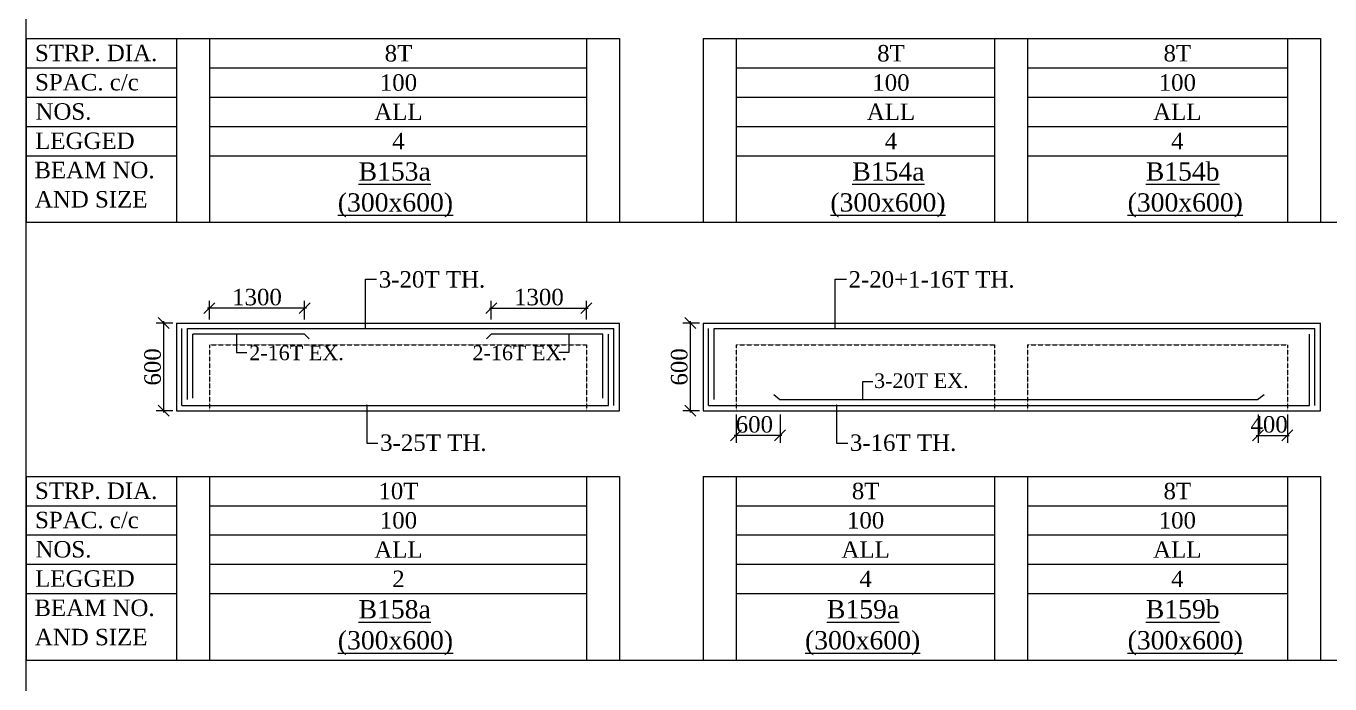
# Model space of a CAD drawing. Header units: millimetres. Extents: x 9781889 to 10654170, y -7832723 to -7608561.
# Drawn here: x 10430820 to 10448627, y -7780575 to -7771583 of the extents above; entities that cross this region are included whole.
import ezdxf
from ezdxf.enums import TextEntityAlignment as Align

# ---------------------------------------------------------------- set-up
doc = ezdxf.new("R2010")
doc.units = ezdxf.units.MM
doc.header["$LTSCALE"] = 10
doc.header["$PDMODE"] = 3
doc.linetypes.add('HIDDEN', pattern=[0.375, 0.25, -0.125])
for name, color, linetype, lineweight in [('S-DIM L.S.', 7, 'Continuous', 0), ('S-L.S.SECTION', 5, 'Continuous', 0), ('S-L.S.SLAB LINE', 252, 'HIDDEN', 0), ('S-L.S.STEEL', 1, 'Continuous', 9), ('S-SECTION MARK', 7, 'Continuous', 0), ('S-SHEET', 251, 'Continuous', 0), ('S-TEXT', 7, 'Continuous', 0), ('S-TEXT L.S. BEAM NO.', 30, 'Continuous', 0), ('S-TEXT. L.S.', 7, 'Continuous', 0)]:
    doc.layers.add(name, color=color, linetype=linetype, lineweight=lineweight)
doc.styles.add('135', font='arial.ttf', dxfattribs={"width": 0.8, "height": 135})
doc.styles.get("Standard").update_dxf_attribs({"font": 'arial.ttf'})
doc.styles.add('TEXT', font='times.ttf')
doc.dimstyles.new('75', dxfattribs={"dimtxt": 135, "dimasz": 90, "dimexe": 0.1, "dimexo": 0.03, "dimgap": 0.09, "dimtad": 1, "dimdec": 0, "dimzin": 0, "dimdsep": 46, "dimtxsty": '135', "dimblk": 'ARCHTICK', "dimcen": 0.09, "dimclrd": 256, "dimclre": 256, "dimclrt": 256, "dimadec": 0, "dimazin": 0, "dimtfac": 1, "dimtdec": 0, "dimtofl": 0, "dimtmove": 1, "dimatfit": 3, "dimldrblk": 'DOTSMALL', "dimfxl": 1, "dimtolj": 1, "dimtzin": 0, "dimlwd": -1, "dimlwe": -1, "dimarcsym": 0})
doc.dimstyles.new('SETU_1', dxfattribs={"dimtxt": 200, "dimasz": 150, "dimexe": 100, "dimexo": 50, "dimgap": 35, "dimtad": 1, "dimdec": 0, "dimzin": 0, "dimdsep": 46, "dimtxsty": 'Standard', "dimblk": 'OBLIQUE', "dimcen": 150, "dimdle": 25, "dimclrd": 256, "dimclre": 7, "dimclrt": 256, "dimadec": 0, "dimazin": 0, "dimtfac": 1, "dimtdec": 0, "dimtofl": 0, "dimtmove": 1, "dimatfit": 3, "dimfxl": 1, "dimtolj": 1, "dimtzin": 0, "dimlwd": -1, "dimlwe": 5, "dimarcsym": 1})

# ---------------------------------------------------------------- blocks, each defined once
blk = doc.blocks.new('_ArchTick')
at = {"color": 0, "linetype": 'ByBlock', "const_width": 0.15}
blk.add_lwpolyline([(-0.5, -0.5), (0.5, 0.5)], dxfattribs=at)
blk = doc.blocks.new('_Oblique')
at = {"color": 0, "linetype": 'ByBlock', "lineweight": -2}
blk.add_line((-0.5, -0.5), (0.5, 0.5), dxfattribs=at)
blk = doc.blocks.new('*D959')
at = {"layer": 'Defpoints', "color": 0, "transparency": 16777216}
for p in [(10440067, -7775642), (10439891, -7776842), (10440067, -7776842)]:
    blk.add_point(p, dxfattribs=at)
at = {"layer": 'S-DIM L.S.', "color": 7, "lineweight": 5, "transparency": 16777216}
for p, q in [((10440017, -7775642), (10439791, -7775642)), ((10440017, -7776842), (10439791, -7776842))]:
    blk.add_line(p, q, dxfattribs=at)
at = {"layer": 'S-DIM L.S.', "transparency": 16777216}
blk.add_line((10439891, -7775617), (10439891, -7776867), dxfattribs=at)
at = {"layer": 'S-DIM L.S.', "transparency": 16777216, "xscale": 150, "yscale": 150, "zscale": 150}
for p, rotation in [((10439891, -7775642), 90), ((10439891, -7776842), 270)]:
    blk.add_blockref('_Oblique', p, dxfattribs=dict(at, rotation=rotation))
at = {"layer": 'S-DIM L.S.', "transparency": 16777216, "insert": (10439742, -7776242), "char_height": 225, "attachment_point": 5, "rotation": 90, "style": 'TEXT'}
blk.add_mtext('\\A1;600', dxfattribs=at)
blk = doc.blocks.new('*D960')
at = {"layer": 'Defpoints', "color": 0, "transparency": 16777216}
for p in [(10440517, -7776842, 0), (10441117, -7776842, 0), (10440517, -7777178)]:
    blk.add_point(p, dxfattribs=at)
at = {"layer": 'S-DIM L.S.', "color": 7, "lineweight": 5, "transparency": 16777216}
for p, q in [((10440517, -7776892), (10440517, -7777278)), ((10441117, -7776892), (10441117, -7777278))]:
    blk.add_line(p, q, dxfattribs=at)
at = {"layer": 'S-DIM L.S.', "transparency": 16777216}
blk.add_line((10441142, -7777178), (10440492, -7777178), dxfattribs=at)
at = {"layer": 'S-DIM L.S.', "transparency": 16777216, "xscale": 150, "yscale": 150, "zscale": 150, "rotation": 180}
blk.add_blockref('_Oblique', (10440517, -7777178), dxfattribs=at)
at = {"layer": 'S-DIM L.S.', "transparency": 16777216, "xscale": 150, "yscale": 150, "zscale": 150}
blk.add_blockref('_Oblique', (10441117, -7777178), dxfattribs=at)
at = {"layer": 'S-DIM L.S.', "transparency": 16777216, "insert": (10440767, -7777029), "char_height": 225, "attachment_point": 5, "style": 'TEXT'}
blk.add_mtext('\\A1;600', dxfattribs=at)
blk = doc.blocks.new('*D961')
at = {"layer": 'Defpoints', "color": 0, "transparency": 16777216}
for p in [(10447646, -7776842, 0), (10448047, -7776842, 0), (10448047, -7777178)]:
    blk.add_point(p, dxfattribs=at)
at = {"layer": 'S-DIM L.S.', "color": 7, "lineweight": 5, "transparency": 16777216}
for p, q in [((10447646, -7776892), (10447646, -7777278)), ((10448047, -7776892), (10448047, -7777278))]:
    blk.add_line(p, q, dxfattribs=at)
at = {"layer": 'S-DIM L.S.', "transparency": 16777216}
blk.add_line((10447621, -7777178), (10448072, -7777178), dxfattribs=at)
at = {"layer": 'S-DIM L.S.', "transparency": 16777216, "xscale": 150, "yscale": 150, "zscale": 150, "rotation": 180}
blk.add_blockref('_Oblique', (10447646, -7777178), dxfattribs=at)
at = {"layer": 'S-DIM L.S.', "transparency": 16777216, "xscale": 150, "yscale": 150, "zscale": 150}
blk.add_blockref('_Oblique', (10448047, -7777178), dxfattribs=at)
at = {"layer": 'S-DIM L.S.', "transparency": 16777216, "insert": (10447797, -7777029), "char_height": 225, "attachment_point": 5, "style": 'TEXT'}
blk.add_mtext('\\A1;400', dxfattribs=at)
blk = doc.blocks.new('*D953')
at = {"layer": 'Defpoints', "color": 0, "transparency": 16777216}
for p in [(10432873, -7775642), (10432698, -7776842), (10432873, -7776842)]:
    blk.add_point(p, dxfattribs=at)
at = {"layer": 'S-DIM L.S.', "color": 7, "lineweight": 5, "transparency": 16777216}
for p, q in [((10432823, -7775642), (10432598, -7775642)), ((10432823, -7776842), (10432598, -7776842))]:
    blk.add_line(p, q, dxfattribs=at)
at = {"layer": 'S-DIM L.S.', "transparency": 16777216}
blk.add_line((10432698, -7775617), (10432698, -7776867), dxfattribs=at)
at = {"layer": 'S-DIM L.S.', "transparency": 16777216, "xscale": 150, "yscale": 150, "zscale": 150}
for p, rotation in [((10432698, -7775642), 90), ((10432698, -7776842), 270)]:
    blk.add_blockref('_Oblique', p, dxfattribs=dict(at, rotation=rotation))
at = {"layer": 'S-DIM L.S.', "transparency": 16777216, "insert": (10432549, -7776242), "char_height": 225, "attachment_point": 5, "rotation": 90, "style": 'TEXT'}
blk.add_mtext('\\A1;600', dxfattribs=at)
blk = doc.blocks.new('*D954')
at = {"layer": 'Defpoints', "color": 0, "transparency": 16777216}
for p in [(10438474, -7775439), (10437174, -7775642, 0), (10438474, -7775642, 0)]:
    blk.add_point(p, dxfattribs=at)
at = {"layer": 'S-DIM L.S.', "color": 7, "lineweight": 5, "transparency": 16777216}
for p, q in [((10437174, -7775592), (10437174, -7775339)), ((10438474, -7775592), (10438474, -7775339))]:
    blk.add_line(p, q, dxfattribs=at)
at = {"layer": 'S-DIM L.S.', "transparency": 16777216}
blk.add_line((10437149, -7775439), (10438499, -7775439), dxfattribs=at)
at = {"layer": 'S-DIM L.S.', "transparency": 16777216, "xscale": 150, "yscale": 150, "zscale": 150, "rotation": 180}
blk.add_blockref('_Oblique', (10437174, -7775439), dxfattribs=at)
at = {"layer": 'S-DIM L.S.', "transparency": 16777216, "xscale": 150, "yscale": 150, "zscale": 150}
blk.add_blockref('_Oblique', (10438474, -7775439), dxfattribs=at)
at = {"layer": 'S-DIM L.S.', "transparency": 16777216, "insert": (10437824, -7775289), "char_height": 225, "attachment_point": 5, "style": 'TEXT'}
blk.add_mtext('\\A1;1300', dxfattribs=at)
blk = doc.blocks.new('*D955')
at = {"layer": 'Defpoints', "color": 0, "transparency": 16777216}
for p in [(10433324, -7775439), (10433324, -7775642, 0), (10434624, -7775642, 0)]:
    blk.add_point(p, dxfattribs=at)
at = {"layer": 'S-DIM L.S.', "color": 7, "lineweight": 5, "transparency": 16777216}
for p, q in [((10433324, -7775592), (10433324, -7775339)), ((10434624, -7775592), (10434624, -7775339))]:
    blk.add_line(p, q, dxfattribs=at)
at = {"layer": 'S-DIM L.S.', "transparency": 16777216}
blk.add_line((10434649, -7775439), (10433299, -7775439), dxfattribs=at)
at = {"layer": 'S-DIM L.S.', "transparency": 16777216, "xscale": 150, "yscale": 150, "zscale": 150, "rotation": 180}
blk.add_blockref('_Oblique', (10433324, -7775439), dxfattribs=at)
at = {"layer": 'S-DIM L.S.', "transparency": 16777216, "xscale": 150, "yscale": 150, "zscale": 150}
blk.add_blockref('_Oblique', (10434624, -7775439), dxfattribs=at)
at = {"layer": 'S-DIM L.S.', "transparency": 16777216, "insert": (10433974, -7775289), "char_height": 225, "attachment_point": 5, "style": 'TEXT'}
blk.add_mtext('\\A1;1300', dxfattribs=at)

msp = doc.modelspace()

# ---------------------------------------------------------------- linework, layer by layer
at = {"layer": 'S-L.S.SECTION'}
for p, q in [((10432873.4, -7775642.3, 0), (10438923.9, -7775642.3, 0)), ((10432873.4, -7775642.3, 0), (10432873.4, -7776842.3, 0)), ((10438923.9, -7776842.3, 0), (10438923.9, -7775642.3, 0)), ((10440066.6, -7775642.3, 0), (10448497.2, -7775642.3, 0)), ((10440066.6, -7775642.3, 0), (10440066.6, -7776842.3, 0)), ((10448497.2, -7776842.3, 0), (10448497.2, -7775642.3, 0)), ((10432873.4, -7776842.3, 0), (10438923.9, -7776842.3, 0)), ((10440066.6, -7776842.3, 0), (10448497.2, -7776842.3, 0))]:
    msp.add_line(p, q, dxfattribs=at)
at = {"layer": 'S-L.S.SLAB LINE', "ltscale": 0.3}
for p, q in [((10432873.4, -7775942.3, 0), (10432873.4, -7775942.3, 0)), ((10433323.4, -7775942.3, 0), (10438473.9, -7775942.3, 0)), ((10433323.4, -7775942.3, 0), (10433323.4, -7776842.3, 0)), ((10438473.9, -7775942.3, 0), (10438473.9, -7776842.3, 0)), ((10440066.6, -7775942.3, 0), (10440066.6, -7775942.3, 0)), ((10440516.6, -7775942.3, 0), (10444046.6, -7775942.3, 0)), ((10440516.6, -7775942.3, 0), (10440516.6, -7776842.3, 0)), ((10444046.6, -7775942.3, 0), (10444046.6, -7776842.3, 0)), ((10444496.6, -7775942.3, 0), (10448047.2, -7775942.3, 0)), ((10444496.6, -7775942.3, 0), (10444496.6, -7776842.3, 0)), ((10448047.2, -7775942.3, 0), (10448047.2, -7776842.3, 0))]:
    msp.add_line(p, q, dxfattribs=at)
at = {"layer": 'S-L.S.STEEL'}
for p, q in [((10432948.4, -7776767.3, 0), (10432948.4, -7775717.3, 0)), ((10433023.4, -7775717.3, 0), (10438848.9, -7775717.3, 0)), ((10433023.4, -7776687.7, 0), (10433023.4, -7775717.3, 0)), ((10434623.5, -7775792.3, 0), (10433098.4, -7775792.3, 0)), ((10433098.4, -7776671.1, 0), (10433098.4, -7775792.3, 0)), ((10434623.5, -7775792.3, 0), (10434686.7, -7775859.2, 0)), ((10438698.9, -7776671.1, 0), (10438698.9, -7775792.3, 0)), ((10438773.9, -7776767.3, 0), (10438773.9, -7775792.3, 0)), ((10438848.9, -7776767.3, 0), (10438848.9, -7775717.3, 0)), ((10440141.6, -7776767.3, 0), (10440141.6, -7775717.3, 0)), ((10440216.6, -7775717.3, 0), (10448422.2, -7775717.3, 0)), ((10440216.6, -7776687.7, 0), (10440216.6, -7775717.3, 0)), ((10448347.2, -7776767.3, 0), (10448347.2, -7775792.3, 0)), ((10448422.2, -7776767.3, 0), (10448422.2, -7775717.3, 0)), ((10432948.4, -7776767.3, 0), (10438773.9, -7776767.3, 0)), ((10440141.6, -7776767.3, 0), (10448347.2, -7776767.3, 0))]:
    msp.add_line(p, q, dxfattribs=at)
at = {"layer": 'S-L.S.STEEL', "elevation": 0}
msp.add_lwpolyline([(10447728.5, -7776624.1), (10447639, -7776692.3), (10441116.8, -7776692.3), (10441034.8, -7776621.6)], dxfattribs=at)
at = {"layer": 'S-L.S.STEEL'}
msp.add_polyline3d([(10438698.9, -7775792.3, 0), (10437173.9, -7775792.3, 0), (10437110.7, -7775859.2, 0)], dxfattribs=at)
at = {"layer": 'S-SHEET'}
for p, q in [((10430820.3, -7771755.2, 0), (10432873.4, -7771755.2, 0)), ((10430820.3, -7771755.2), (10430820.3, -7774264.5)), ((10432873.4, -7771755.2, 0), (10438923.9, -7771755.2, 0)), ((10432873.4, -7771755.2, 0), (10432873.4, -7774264.5, 0)), ((10433323.4, -7771755.2, 0), (10433323.4, -7774264.5, 0)), ((10438473.9, -7771755.2, 0), (10438473.9, -7774264.5, 0)), ((10438923.9, -7771755.2, 0), (10438923.9, -7774264.5, 0)), ((10440066.6, -7771755.2, 0), (10448497.2, -7771755.2, 0)), ((10440066.6, -7771755.2), (10440066.6, -7774264.5)), ((10440516.6, -7771755.2, 0), (10440516.6, -7774264.5, 0)), ((10444046.6, -7771755.2, 0), (10444046.6, -7774264.5, 0)), ((10444496.6, -7771755.2, 0), (10444496.6, -7774264.5, 0)), ((10448047.2, -7771755.2, 0), (10448047.2, -7774264.5, 0)), ((10448497.2, -7771755.2, 0), (10448497.2, -7774264.5, 0)), ((10430820.3, -7772155.2, 0), (10432873.4, -7772155.2, 0)), ((10433323.4, -7772155.2, 0), (10438473.9, -7772155.2, 0)), ((10440516.6, -7772155.2, 0), (10444046.6, -7772155.2, 0)), ((10444496.6, -7772155.2, 0), (10448047.2, -7772155.2, 0)), ((10430820.3, -7772555.2, 0), (10432873.4, -7772555.2, 0)), ((10433323.4, -7772555.2, 0), (10438473.9, -7772555.2, 0)), ((10440516.6, -7772555.2, 0), (10444046.6, -7772555.2, 0)), ((10444496.6, -7772555.2, 0), (10448047.2, -7772555.2, 0)), ((10430820.3, -7772955.2, 0), (10432873.4, -7772955.2, 0)), ((10433323.4, -7772955.2, 0), (10438473.9, -7772955.2, 0)), ((10440516.6, -7772955.2, 0), (10444046.6, -7772955.2, 0)), ((10444496.6, -7772955.2, 0), (10448047.2, -7772955.2, 0)), ((10430820.3, -7773355.2, 0), (10432873.4, -7773355.2, 0)), ((10433323.4, -7773355.2, 0), (10438473.9, -7773355.2, 0)), ((10440516.6, -7773355.2, 0), (10444046.6, -7773355.2, 0)), ((10444496.6, -7773355.2, 0), (10448047.2, -7773355.2, 0)), ((10430820.3, -7774264.5, 0), (10432873.4, -7774264.5, 0)), ((10430820.3, -7774264.5), (10482154.4, -7774264.5)), ((10432873.4, -7774264.5, 0), (10438923.9, -7774264.5, 0)), ((10440066.6, -7774264.5, 0), (10448497.2, -7774264.5, 0)), ((10430820.3, -7777738.8, 0), (10432873.4, -7777738.8, 0)), ((10430820.3, -7777738.8), (10430820.3, -7780248.1)), ((10432873.4, -7777738.8, 0), (10438923.9, -7777738.8, 0)), ((10432873.4, -7777738.8, 0), (10432873.4, -7780248.1, 0)), ((10433323.4, -7777738.8, 0), (10433323.4, -7780248.1, 0)), ((10438473.9, -7777738.8, 0), (10438473.9, -7780248.1, 0)), ((10438923.9, -7777738.8, 0), (10438923.9, -7780248.1, 0)), ((10440066.6, -7777738.8, 0), (10448497.2, -7777738.8, 0)), ((10440066.6, -7777738.8), (10440066.6, -7780248.1)), ((10440516.6, -7777738.8, 0), (10440516.6, -7780248.1, 0)), ((10444046.6, -7777738.8, 0), (10444046.6, -7780248.1, 0)), ((10444496.6, -7777738.8, 0), (10444496.6, -7780248.1, 0)), ((10448047.2, -7777738.8, 0), (10448047.2, -7780248.1, 0)), ((10448497.2, -7777738.8, 0), (10448497.2, -7780248.1, 0)), ((10430820.3, -7778138.8, 0), (10432873.4, -7778138.8, 0)), ((10433323.4, -7778138.8, 0), (10438473.9, -7778138.8, 0)), ((10440516.6, -7778138.8, 0), (10444046.6, -7778138.8, 0)), ((10444496.6, -7778138.8, 0), (10448047.2, -7778138.8, 0)), ((10430820.3, -7778538.8, 0), (10432873.4, -7778538.8, 0)), ((10433323.4, -7778538.8, 0), (10438473.9, -7778538.8, 0)), ((10440516.6, -7778538.8, 0), (10444046.6, -7778538.8, 0)), ((10444496.6, -7778538.8, 0), (10448047.2, -7778538.8, 0)), ((10430820.3, -7778938.8, 0), (10432873.4, -7778938.8, 0)), ((10433323.4, -7778938.8, 0), (10438473.9, -7778938.8, 0)), ((10440516.6, -7778938.8, 0), (10444046.6, -7778938.8, 0)), ((10444496.6, -7778938.8, 0), (10448047.2, -7778938.8, 0)), ((10430820.3, -7779338.8, 0), (10432873.4, -7779338.8, 0)), ((10433323.4, -7779338.8, 0), (10438473.9, -7779338.8, 0)), ((10440516.6, -7779338.8, 0), (10444046.6, -7779338.8, 0)), ((10444496.6, -7779338.8, 0), (10448047.2, -7779338.8, 0)), ((10430820.3, -7780248.1, 0), (10432873.4, -7780248.1, 0)), ((10430820.3, -7780248.1), (10482154.4, -7780248.1)), ((10432873.4, -7780248.1, 0), (10438923.9, -7780248.1, 0)), ((10440066.6, -7780248.1, 0), (10448497.2, -7780248.1, 0))]:
    msp.add_line(p, q, dxfattribs=at)
msp.add_lwpolyline([(10430820.3, -7760218.1), (10482154.4, -7760218.1), (10482154.4, -7801877.7), (10430820.3, -7801877.7)], close=True, dxfattribs=at)

# ---------------------------------------------------------------- texts
at = {"layer": 'S-TEXT', "style": 'TEXT'}
for s, p in [('STRP. DIA.', (10431777.1, -7772063.3, 0)), ('SPAC. c/c', (10431651.4, -7772463.3, 0)), ('NOS.', (10431330.9, -7772863.3, 0)), ('LEGGED', (10431623.5, -7773263.3, 0)), ('BEAM NO.', (10431754.8, -7773663.3, 0)), ('AND SIZE', (10431709.6, -7774063.3, 0)), ('STRP. DIA.', (10431777.1, -7778046.9, 0)), ('SPAC. c/c', (10431651.4, -7778446.9, 0)), ('NOS.', (10431330.9, -7778846.9, 0)), ('LEGGED', (10431623.5, -7779246.9, 0)), ('BEAM NO.', (10431754.8, -7779646.9, 0)), ('AND SIZE', (10431709.6, -7780046.9, 0))]:
    msp.add_text(s, height=225, dxfattribs=at).set_placement(p, align=Align.CENTER)
at = {"layer": 'S-TEXT', "linetype": 'ByBlock', "style": 'TEXT'}
for s, p in [('8T', (10435906, -7771955.2, 0)), ('8T', (10442632.4, -7771955.2, 0)), ('8T', (10446543.4, -7771955.2, 0)), ('100', (10435906, -7772355.2, 0)), ('100', (10442632.4, -7772355.2, 0)), ('100', (10446543.4, -7772355.2, 0)), ('ALL', (10435906, -7772755.2, 0)), ('ALL', (10442632.4, -7772755.2, 0)), ('ALL', (10446543.4, -7772755.2, 0)), ('4', (10435906, -7773155.2, 0)), ('4', (10442632.4, -7773155.2, 0)), ('4', (10446543.4, -7773155.2, 0)), ('10T', (10435906, -7777938.8, 0)), ('8T', (10442286.3, -7777938.8, 0)), ('8T', (10446543.4, -7777938.8, 0)), ('100', (10435906, -7778338.8, 0)), ('100', (10442286.3, -7778338.8, 0)), ('100', (10446543.4, -7778338.8, 0)), ('ALL', (10435906, -7778738.8, 0)), ('ALL', (10442286.3, -7778738.8, 0)), ('ALL', (10446543.4, -7778738.8, 0)), ('2', (10435906, -7779138.8, 0)), ('4', (10442286.3, -7779138.8, 0)), ('4', (10446543.4, -7779138.8, 0))]:
    msp.add_text(s, height=225, dxfattribs=at).set_placement(p, align=Align.MIDDLE_CENTER)
at = {"layer": 'S-TEXT L.S. BEAM NO.', "linetype": 'ByBlock', "style": 'TEXT'}
for s, p in [('%%UB153a', (10435361.9, -7773695.9, 0)), ('%%UB154a', (10442104.6, -7773695.9, 0)), ('%%UB154b', (10446113.2, -7773695.9, 0)), ('%%U(300x600)', (10435078.2, -7774118.8, 0)), ('%%U(300x600)', (10441804.6, -7774118.8, 0)), ('%%U(300x600)', (10445864.8, -7774118.8, 0)), ('%%UB158a', (10435361.9, -7779679.5, 0)), ('%%UB159a', (10441758.4, -7779679.5, 0)), ('%%UB159b', (10446113.2, -7779679.5, 0)), ('%%U(300x600)', (10435078.2, -7780102.5, 0)), ('%%U(300x600)', (10441458.5, -7780102.5, 0)), ('%%U(300x600)', (10445864.8, -7780102.5, 0))]:
    msp.add_text(s, height=250, dxfattribs=at).set_placement(p)
at = {"layer": 'S-TEXT. L.S.', "style": 'TEXT'}
for s, height, p in [('3-20T TH.', 225, (10435637.4, -7775158.1, 0)), ('2-20+1-16T TH.', 225, (10442052.9, -7775158.1, 0)), ('2-16T EX.', 200, (10433868, -7776149.9, 0)), ('2-16T EX.', 200, (10436916.2, -7776149.9, 0)), ('3-20T EX.', 200, (10442401.4, -7776530.3, 0)), ('3-25T TH.', 225, (10435655.7, -7777390.2, 0)), ('3-16T TH.', 225, (10442071.3, -7777390.2, 0))]:
    msp.add_text(s, height=height, dxfattribs=at).set_placement(p)

# ---------------------------------------------------------------- dimensions: what is measured, and where the dimension line sits
at = {"layer": 'S-DIM L.S.'}
dim = msp.add_linear_dim(base=(10433323.5, -7775438.5, 0), p1=(10434623.5, -7775642.3, 0), p2=(10433323.5, -7775642.3, 0), dimstyle='SETU_1', override={"dimtxt": 225, "dimtxsty": 'TEXT'}, dxfattribs=at)
dim.commit()
dim.dimension.update_dxf_attribs({"geometry": '*D955', "text_midpoint": (10433973.5, -7775289.1, 0)})
dim = msp.add_linear_dim(base=(10438473.9, -7775438.5, 0), p1=(10437173.9, -7775642.3, 0), p2=(10438473.9, -7775642.3, 0), angle=180, dimstyle='SETU_1', override={"dimtxt": 225, "dimtxsty": 'TEXT'}, dxfattribs=at)
dim.commit()
dim.dimension.update_dxf_attribs({"geometry": '*D954', "text_midpoint": (10437823.9, -7775289.1, 0)})
at = {"layer": 'S-DIM L.S.', "color": 7}
for base, p1, p2, picture, middle in [((10432698.2, -7776842.3, 0), (10432873.4, -7775642.3, 0), (10432873.4, -7776842.3, 0), '*D953', (10432548.8, -7776242.3, 0)), ((10439891.4, -7776842.3), (10440066.6, -7775642.3), (10440066.6, -7776842.3), '*D959', (10439742, -7776242.3))]:
    dim = msp.add_linear_dim(base=base, p1=p1, p2=p2, angle=90, dimstyle='SETU_1', override={"dimtxt": 225, "dimlfac": 0.5, "dimtxsty": 'TEXT'}, dxfattribs=at)
    dim.commit()
    dim.dimension.update_dxf_attribs({"geometry": picture, "text_midpoint": middle})
at = {"layer": 'S-DIM L.S.'}
dim = msp.add_linear_dim(base=(10440516.6, -7777178.4, 0), p1=(10441116.8, -7776842.3, 0), p2=(10440516.6, -7776842.3, 0), dimstyle='SETU_1', override={"dimtxt": 225, "dimtxsty": 'TEXT'}, dxfattribs=at)
dim.commit()
dim.dimension.update_dxf_attribs({"geometry": '*D960', "text_midpoint": (10440766.7, -7777178.4, 0), "dimtype": 160})
dim = msp.add_linear_dim(base=(10448046.6, -7777178.4, 0), p1=(10447646.5, -7776842.3, 0), p2=(10448046.6, -7776842.3, 0), angle=180, dimstyle='SETU_1', override={"dimtxt": 225, "dimtxsty": 'TEXT'}, dxfattribs=at)
dim.commit()
dim.dimension.update_dxf_attribs({"geometry": '*D961', "text_midpoint": (10447796.5, -7777178.4, 0), "dimtype": 160})

# ---------------------------------------------------------------- leaders
at = {"layer": 'S-SECTION MARK'}
for points in [[(10435455.7, -7775717.3, 0), (10435455.7, -7775042.9, 0), (10435608.3, -7775042.9, 0)], [(10441871.3, -7775717.3, 0), (10441871.3, -7775042.9, 0), (10442023.8, -7775042.9, 0)], [(10433693.9, -7775792.3, 0), (10433693.9, -7776044.7, 0), (10433833.3, -7776044.7, 0)], [(10438234.3, -7775792.3, 0), (10438234.3, -7776044.7, 0), (10438095, -7776044.7, 0)], [(10442247.4, -7776692.3, 0), (10442247.4, -7776440, 0), (10442382.8, -7776440, 0)], [(10435474.1, -7776763.4, 0), (10435474.1, -7777285.3, 0), (10435626.6, -7777285.3, 0)], [(10441889.6, -7776763.4, 0), (10441889.6, -7777285.3, 0), (10442042.2, -7777285.3, 0)]]:
    msp.add_leader(points, dimstyle='75', override={"dimasz": 75}, dxfattribs=at)

doc.saveas('drawing.dxf')
